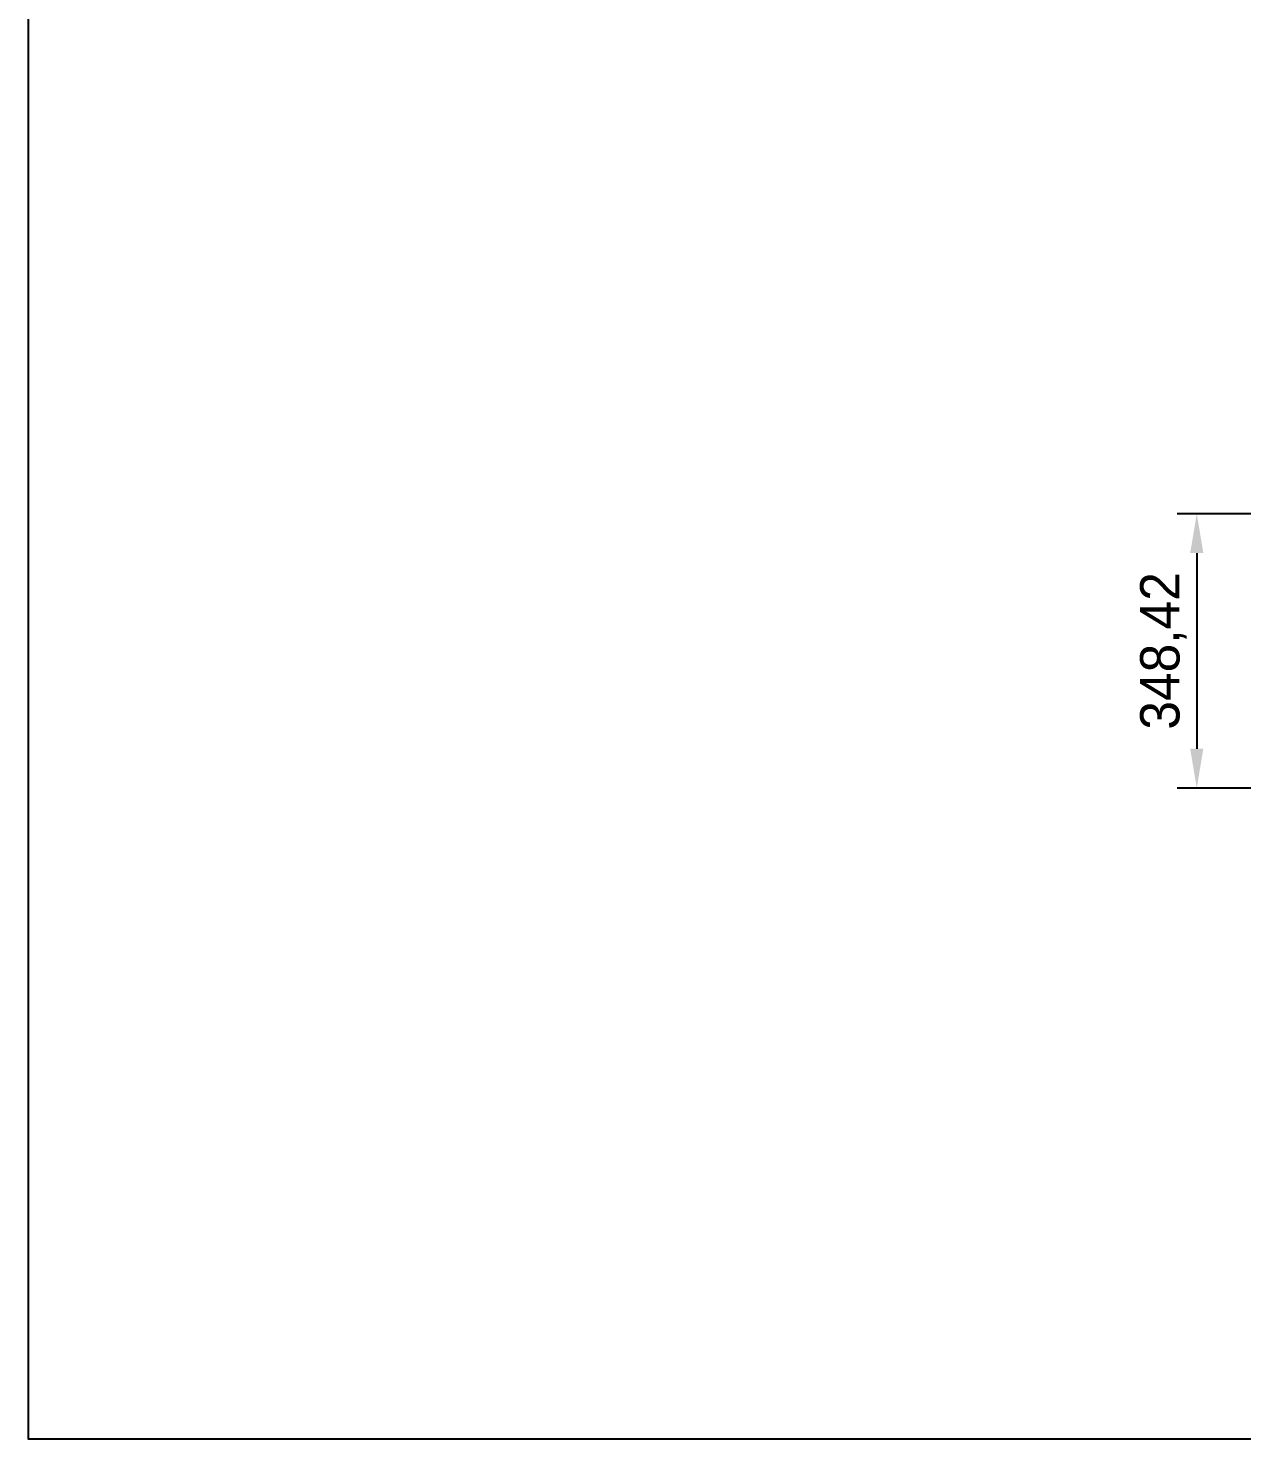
# Model space of a CAD drawing. Header units: millimetres. Extents: x 3916 to 10869, y 6515 to 11511.
# Drawn here: x 3916 to 5456, y 6515 to 8306 of the extents above; entities that cross this region are included whole.
import ezdxf

# ---------------------------------------------------------------- set-up
doc = ezdxf.new("R2010")
doc.units = ezdxf.units.MM
doc.header["$LTSCALE"] = 50
doc.header["$PDSIZE"] = -1
doc.layers.add('dim', color=4, linetype='Continuous', lineweight=18)
doc.styles.add('SLDTEXTSTYLE0', font='GULIM.TTC')
doc.dimstyles.new('ISO-25', dxfattribs={"dimtxt": 2.5, "dimasz": 2.5, "dimexe": 1.25, "dimexo": 0.625, "dimtad": 1, "dimtxsty": 'SLDTEXTSTYLE0', "dimcen": 2.5, "dimadec": 0, "dimazin": 0, "dimtfac": 1, "dimtmove": 0, "dimatfit": 3, "dimfxl": 0, "dimarcsym": 0})

# ---------------------------------------------------------------- blocks, each defined once
blk = doc.blocks.new('*D32')
at = {"layer": 'Defpoints', "color": 0}
for p in [(6062.5, 7689.2), (5399.2, 7340.7), (5894.3, 7340.7)]:
    blk.add_point(p, dxfattribs=at)
at = {"layer": 'dim', "color": 0, "lineweight": -2, "ltscale": 2}
for p, q in [((6050, 7689.2), (5374.2, 7689.2)), ((5399.2, 7639.2), (5399.2, 7390.7)), ((5881.8, 7340.7), (5374.2, 7340.7))]:
    blk.add_line(p, q, dxfattribs=at)
at = {"layer": 'dim', "color": 0}
for points in [[(5407.5, 7639.2), (5390.8, 7639.2), (5399.2, 7689.2)], [(5390.8, 7390.7), (5407.5, 7390.7), (5399.2, 7340.7)]]:
    blk.add_solid(points, dxfattribs=at)
at = {"layer": 'dim', "color": 0, "insert": (5356.9, 7515), "char_height": 50, "attachment_point": 5, "rotation": 90, "style": 'SLDTEXTSTYLE0'}
blk.add_mtext('348,42', dxfattribs=at)

msp = doc.modelspace()

# ---------------------------------------------------------------- linework, layer by layer
msp.add_lwpolyline([(3915.689, 11511.068), (3915.689, 6514.529), (10868.546, 6514.529), (10868.546, 11511.068)], close=True)

# ---------------------------------------------------------------- dimensions: what is measured, and where the dimension line sits
at = {"layer": 'dim', "ltscale": 2}
dim = msp.add_linear_dim(base=(5399.163, 7340.741), p1=(6062.496, 7689.16), p2=(5894.29, 7340.741), angle=90, dimstyle='ISO-25', override={"dimscale": 20}, dxfattribs=at)
dim.commit()
dim.dimension.update_dxf_attribs({"geometry": '*D32', "text_midpoint": (5356.913, 7514.951)})

doc.saveas('drawing.dxf')
